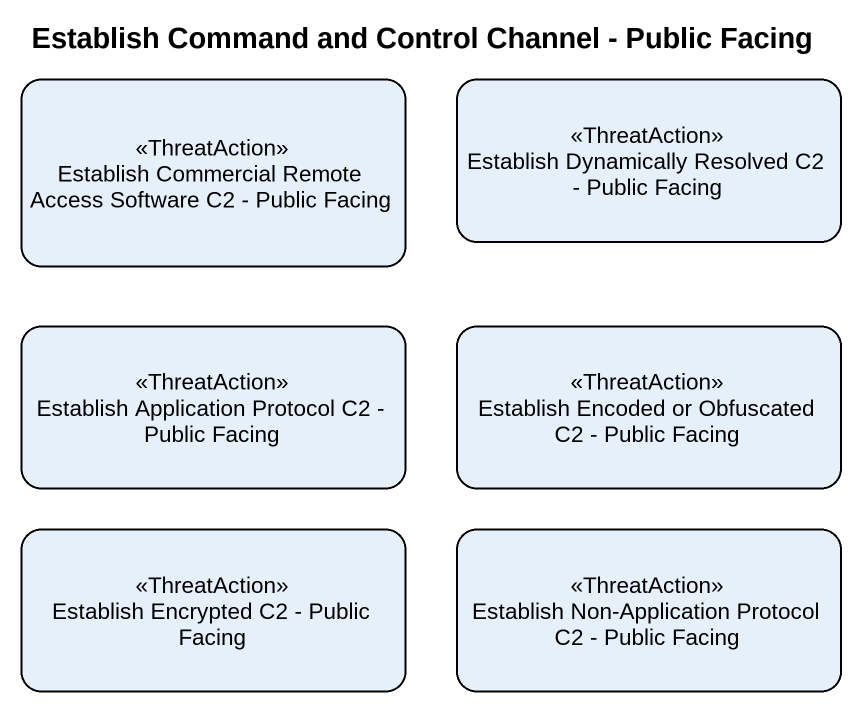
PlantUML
@startuml
title Establish Command and Control Channel - Public Facing
hide empty description
state "Establish Commercial Remote Access Software C2 - Public Facing" as Establish_Commercial_Remote <<ThreatAction>>
state "Establish Dynamically Resolved C2 - Public Facing" as Establish_Dynamically <<ThreatAction>>
state "Establish Application Protocol C2 - Public Facing" as Establish_Application <<ThreatAction>>
state "Establish Encoded or Obfuscated C2 - Public Facing" as Establish_Encoded_or <<ThreatAction>>
state "Establish Encrypted C2 - Public Facing" as Establish_Encrypted_C2 <<ThreatAction>>
state "Establish Non-Application Protocol C2 - Public Facing" as Establish_Non_Application <<ThreatAction>>
@enduml
